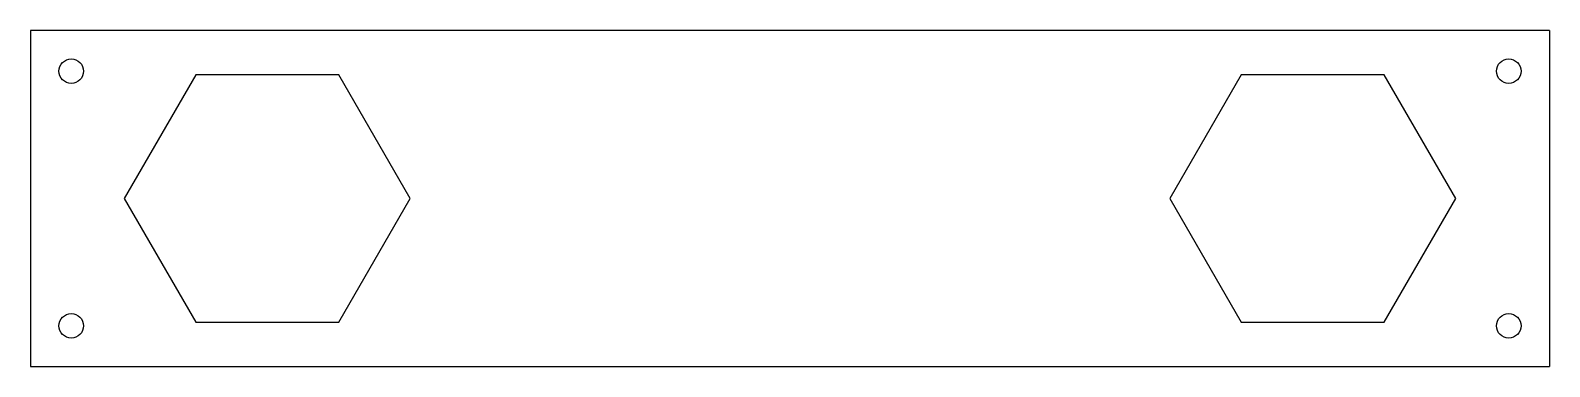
# Model space of a CAD drawing. Header units: metres. Extents: x 2393 to 2765, y 1019 to 1101.
import ezdxf

# ---------------------------------------------------------------- set-up
doc = ezdxf.new("R2010")
doc.units = ezdxf.units.M

msp = doc.modelspace()

# ---------------------------------------------------------------- linework, layer by layer
at = {"color": 250, "linetype": 'Continuous'}
for p, q in [((2393, 1101.19), (2393, 1018.81)), ((2765, 1101.19), (2393, 1101.19)), ((2765, 1101.19), (2765, 1018.81)), ((2433.5, 1090.31), (2416, 1060)), ((2468.5, 1090.31), (2433.5, 1090.31)), ((2486, 1060), (2468.5, 1090.31)), ((2689.5, 1090.31), (2672, 1060)), ((2724.5, 1090.31), (2689.5, 1090.31)), ((2742, 1060), (2724.5, 1090.31)), ((2416, 1060), (2433.5, 1029.69)), ((2468.5, 1029.69), (2486, 1060)), ((2672, 1060), (2689.5, 1029.69)), ((2724.5, 1029.69), (2742, 1060)), ((2433.5, 1029.69), (2468.5, 1029.69)), ((2689.5, 1029.69), (2724.5, 1029.69)), ((2393, 1018.81), (2765, 1018.81))]:
    msp.add_line(p, q, dxfattribs=at)
for centre in [(2403, 1091.19), (2755, 1091.19), (2403, 1028.81), (2755, 1028.81)]:
    msp.add_circle(centre, 3, dxfattribs=at)

doc.saveas('drawing.dxf')
